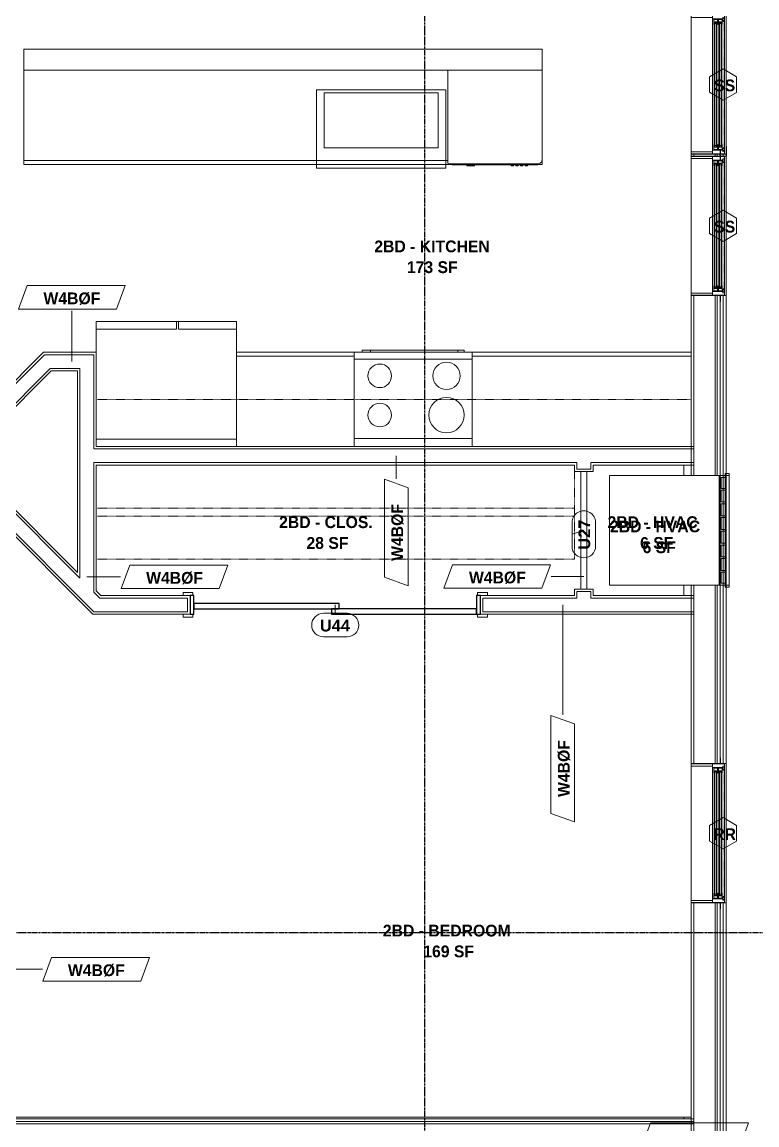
# Model space of a CAD drawing. Header units: inches. Extents: x -4058 to -1781, y 9814 to 12264.
# Drawn here: x -2275.9 to -2088.7, y 10418.3 to 10699.3 of the extents above; entities that cross this region are included whole.
import ezdxf

# ---------------------------------------------------------------- set-up
doc = ezdxf.new("R2010")
doc.units = ezdxf.units.IN
doc.header["$MEASUREMENT"] = 0
doc.linetypes.add('Dash', pattern=[0.25, 0.125, -0.125])
doc.linetypes.add('Grid Line 1_2_', pattern=[0.875, 0.5, -0.125, 0.125, -0.125])
for name, color, linetype, lineweight in [('0-1', 7, 'Continuous', 5), ('0-2', 7, 'Continuous', 9), ('A-AREA-IDEN', 2, 'Continuous', 9), ('A-DETL-GENF-HDLN-1', 7, 'Dash', 9), ('A-DETL-GENF-HDLN-2', 1, 'Continuous', 18), ('A-DOOR-3', 31, 'Continuous', 9), ('A-DOOR-4', 31, 'Continuous', 30), ('A-DOOR-FRAM-3', 31, 'Continuous', 30), ('A-DOOR-IDEN', 31, 'Continuous', 9), ('A-FLOR-1', 7, 'Continuous', 9), ('A-FLOR-2', 192, 'Continuous', 9), ('A-GENM-1', 7, 'Continuous', 9), ('A-GLAZ', 151, 'Continuous', 18), ('A-GLAZ-1', 10, 'Continuous', 30), ('A-GLAZ-2', 7, 'Continuous', 9), ('A-GLAZ-IDEN', 152, 'Continuous', 9), ('A-WALL', 113, 'Continuous', 18), ('A-WALL-1', 7, 'Continuous', 9), ('A-WALL-2', 250, 'Continuous', 18), ('A-WALL-3', 113, 'Continuous', 9), ('A-WALL-IDEN', 211, 'Continuous', 9), ('I-WALL-1', 7, 'Continuous', 9), ('P-SANR-FIXT', 6, 'Continuous', 9), ('Q-CASE', 31, 'Continuous', 9), ('Q-CASE-HDLN', 31, 'Dash', 9), ('Q-SPCQ', 91, 'Continuous', 9), ('S-GRID-1', 1, 'Grid Line 1_2_', 30)]:
    doc.layers.add(name, color=color, linetype=linetype, lineweight=lineweight)
doc.styles.add('Arial_B', font='arialbd.ttf', dxfattribs={"height": 3})
doc.styles.add('Century Gothic_B_1', font='GOTHICB.TTF', dxfattribs={"height": 3})

# ---------------------------------------------------------------- blocks, each defined once
blk = doc.blocks.new('Window-Double_Hung-Marvin-Essential - 1-WIDE _TEMP LOWER_ ESDH3066-3454273-UNIT PLANS - 1ST FLOOR')
at = {"layer": 'A-DETL-GENF-HDLN-1'}
blk.add_line((16.1, -3.97), (-16.5, -3.97), dxfattribs=at)
at = {"layer": 'A-DETL-GENF-HDLN-2'}
for p, q in [((-17.13, 4.44), (-17.75, 4.44)), ((-17.13, -0.91), (-17.13, 4.44)), ((17.12, 4.44), (17.75, 4.44)), ((17.12, 4.44), (17.12, -0.91)), ((-16.72, -0.94), (-17.75, -0.94)), ((-17.75, -4.03), (-17.75, -0.94)), ((-16.72, -3.52), (-16.72, -0.94)), ((-16.56, -1.28), (-15.34, -1.28)), ((-16.56, -1.28), (-16.56, -2.22)), ((-15.34, -2.22), (-16.56, -2.22)), ((-16.56, -2.5), (-15.34, -2.5)), ((-16.56, -2.5), (-16.56, -3.44)), ((-15.28, -1.4), (-15.94, -1.4)), ((-15.94, -1.4), (-15.94, -2.12)), ((-15.94, -2.12), (-15.28, -2.12)), ((-15.28, -2.62), (-15.94, -2.62)), ((-15.94, -2.62), (-15.94, -3.34)), ((-15.84, -1.41), (-15.84, -2.1)), ((-15.84, -2.63), (-15.84, -3.32)), ((-15.54, -1.54), (-15.54, -1.98)), ((-15.54, -2.76), (-15.54, -3.2)), ((-15.34, -1.28), (-15.28, -1.34)), ((-15.34, -2.22), (-15.28, -2.16)), ((-15.34, -2.5), (-15.28, -2.56)), ((-15.28, -1.34), (-15.28, -1.4)), ((-15.28, -2.12), (-15.28, -2.16)), ((-15.28, -2.56), (-15.28, -2.62)), ((15.34, -1.28), (15.28, -1.34)), ((15.28, -1.34), (15.28, -1.4)), ((15.28, -1.4), (15.94, -1.4)), ((15.28, -2.12), (15.28, -2.16)), ((15.94, -2.12), (15.28, -2.12)), ((15.34, -2.22), (15.28, -2.16)), ((15.34, -2.5), (15.28, -2.56)), ((15.28, -2.56), (15.28, -2.62)), ((15.28, -2.62), (15.94, -2.62)), ((16.56, -1.28), (15.34, -1.28)), ((15.34, -2.22), (16.56, -2.22)), ((16.56, -2.5), (15.34, -2.5)), ((15.54, -1.54), (15.54, -1.98)), ((15.54, -2.76), (15.54, -3.2)), ((15.84, -1.41), (15.84, -2.1)), ((15.84, -2.63), (15.84, -3.32)), ((15.94, -1.4), (15.94, -2.12)), ((15.94, -2.62), (15.94, -3.34)), ((16.56, -1.28), (16.56, -2.22)), ((16.56, -2.5), (16.56, -3.44)), ((16.72, -3.52), (16.72, -0.94)), ((16.72, -0.94), (17.75, -0.94)), ((17.75, -4.03), (17.75, -0.94)), ((-19.25, -2.98), (-19.25, -2.94)), ((-19.25, -2.94), (-17.9, -2.94)), ((-17.75, -2.98), (-19.25, -2.98)), ((-17.9, -2.94), (-17.9, -2.83)), ((-17.9, -2.83), (-17.75, -2.83)), ((-17.75, -4.03), (-17.16, -4.03)), ((-17.08, -3.62), (-17.16, -4.03)), ((-17.08, -3.62), (-16.19, -3.62)), ((-16.85, -4), (-16.85, -3.62)), ((-16.3, -4), (-16.85, -4)), ((-16.38, -3.52), (-16.72, -3.52)), ((-15.34, -3.44), (-16.56, -3.44)), ((-16.38, -3.62), (-16.38, -3.52)), ((-16.18, -3.76), (-16.3, -3.76)), ((-16.3, -3.76), (-16.3, -4)), ((-16.19, -3.62), (-16.19, -3.72)), ((-16.19, -3.72), (-16.1, -3.72)), ((-16.18, -3.97), (-16.18, -3.76)), ((-16.18, -3.97), (-16.1, -3.97)), ((-16.1, -3.72), (-16.1, -3.97)), ((-15.94, -3.34), (-15.28, -3.34)), ((-15.34, -3.44), (-15.28, -3.38)), ((-15.28, -3.34), (-15.28, -3.38)), ((15.28, -3.34), (15.28, -3.38)), ((15.94, -3.34), (15.28, -3.34)), ((15.34, -3.44), (15.28, -3.38)), ((15.34, -3.44), (16.56, -3.44)), ((16.19, -3.72), (16.1, -3.72)), ((16.1, -3.72), (16.1, -3.97)), ((16.18, -3.97), (16.1, -3.97)), ((16.18, -3.97), (16.18, -3.76)), ((16.18, -3.76), (16.3, -3.76)), ((17.08, -3.62), (16.19, -3.62)), ((16.19, -3.62), (16.19, -3.72)), ((16.3, -3.76), (16.3, -4)), ((16.3, -4), (16.85, -4)), ((16.38, -3.62), (16.38, -3.52)), ((16.38, -3.52), (16.72, -3.52)), ((16.85, -4), (16.85, -3.62)), ((17.08, -3.62), (17.16, -4.03)), ((17.75, -4.03), (17.16, -4.03)), ((17.9, -2.83), (17.75, -2.83)), ((17.75, -2.98), (19.25, -2.98)), ((17.9, -2.94), (17.9, -2.83)), ((19.25, -2.94), (17.9, -2.94)), ((19.25, -2.98), (19.25, -2.94))]:
    blk.add_line(p, q, dxfattribs=at)
at = {"layer": 'A-GLAZ'}
for p, q in [((15.84, -1.41), (-15.84, -1.41)), ((15.84, -1.54), (-15.84, -1.54)), ((15.84, -1.98), (-15.84, -1.98)), ((15.84, -2.1), (-15.84, -2.1)), ((15.84, -2.63), (-15.84, -2.63)), ((15.84, -2.76), (-15.84, -2.76)), ((15.84, -3.2), (-15.84, -3.2)), ((15.84, -3.32), (-15.84, -3.32))]:
    blk.add_line(p, q, dxfattribs=at)
at = {"layer": 'A-GLAZ-1'}
for p, q in [((-17.75, -0.91), (-17.75, 4.44)), ((17.75, 4.44), (17.75, -0.91)), ((-17.75, -4.03), (-17.75, -0.94)), ((17.75, -0.94), (17.75, -4.03))]:
    blk.add_line(p, q, dxfattribs=at)
at = {"layer": 'A-GLAZ-2'}
for p, q in [((-17.75, 4.44), (17.75, 4.44)), ((-17.75, -0.94), (17.75, -0.94)), ((17.75, -4.03), (-17.75, -4.03))]:
    blk.add_line(p, q, dxfattribs=at)
blk = doc.blocks.new('Window-Double_Hung-Marvin-Essential - 2-WIDE _TEMP ALL LOW_ ESDH3066-3454288-UNIT PLANS - 1ST FLOOR')
at = {"layer": 'A-DETL-GENF-HDLN-1'}
blk.add_line((16.1, -3.97), (-16.5, -3.97), dxfattribs=at)
at = {"layer": 'A-DETL-GENF-HDLN-2'}
for p, q in [((-17.13, 4.44), (-17.75, 4.44)), ((-17.13, -0.91), (-17.13, 4.44)), ((17.12, 4.44), (17.75, 4.44)), ((17.12, 4.44), (17.12, -0.91)), ((-16.72, -0.94), (-17.75, -0.94)), ((-17.75, -4.03), (-17.75, -0.94)), ((-16.72, -3.52), (-16.72, -0.94)), ((-16.56, -1.28), (-15.34, -1.28)), ((-16.56, -1.28), (-16.56, -2.22)), ((-15.34, -2.22), (-16.56, -2.22)), ((-16.56, -2.5), (-15.34, -2.5)), ((-16.56, -2.5), (-16.56, -3.44)), ((-15.28, -1.4), (-15.94, -1.4)), ((-15.94, -1.4), (-15.94, -2.12)), ((-15.94, -2.12), (-15.28, -2.12)), ((-15.28, -2.62), (-15.94, -2.62)), ((-15.94, -2.62), (-15.94, -3.34)), ((-15.84, -1.41), (-15.84, -2.1)), ((-15.84, -2.63), (-15.84, -3.32)), ((-15.54, -1.54), (-15.54, -1.98)), ((-15.54, -2.76), (-15.54, -3.2)), ((-15.34, -1.28), (-15.28, -1.34)), ((-15.34, -2.22), (-15.28, -2.16)), ((-15.34, -2.5), (-15.28, -2.56)), ((-15.28, -1.34), (-15.28, -1.4)), ((-15.28, -2.12), (-15.28, -2.16)), ((-15.28, -2.56), (-15.28, -2.62)), ((15.34, -1.28), (15.28, -1.34)), ((15.28, -1.34), (15.28, -1.4)), ((15.28, -1.4), (15.94, -1.4)), ((15.28, -2.12), (15.28, -2.16)), ((15.94, -2.12), (15.28, -2.12)), ((15.34, -2.22), (15.28, -2.16)), ((15.34, -2.5), (15.28, -2.56)), ((15.28, -2.56), (15.28, -2.62)), ((15.28, -2.62), (15.94, -2.62)), ((16.56, -1.28), (15.34, -1.28)), ((15.34, -2.22), (16.56, -2.22)), ((16.56, -2.5), (15.34, -2.5)), ((15.54, -1.54), (15.54, -1.98)), ((15.54, -2.76), (15.54, -3.2)), ((15.84, -1.41), (15.84, -2.1)), ((15.84, -2.63), (15.84, -3.32)), ((15.94, -1.4), (15.94, -2.12)), ((15.94, -2.62), (15.94, -3.34)), ((16.56, -1.28), (16.56, -2.22)), ((16.56, -2.5), (16.56, -3.44)), ((16.72, -3.52), (16.72, -0.94)), ((16.72, -0.94), (17.75, -0.94)), ((17.75, -4.03), (17.75, -0.94)), ((-19.25, -2.98), (-19.25, -2.94)), ((-19.25, -2.94), (-17.9, -2.94)), ((-17.75, -2.98), (-19.25, -2.98)), ((-17.9, -2.94), (-17.9, -2.83)), ((-17.9, -2.83), (-17.75, -2.83)), ((-17.75, -4.03), (-17.16, -4.03)), ((-17.08, -3.62), (-17.16, -4.03)), ((-17.08, -3.62), (-16.19, -3.62)), ((-16.85, -4), (-16.85, -3.62)), ((-16.3, -4), (-16.85, -4)), ((-16.38, -3.52), (-16.72, -3.52)), ((-15.34, -3.44), (-16.56, -3.44)), ((-16.38, -3.62), (-16.38, -3.52)), ((-16.18, -3.76), (-16.3, -3.76)), ((-16.3, -3.76), (-16.3, -4)), ((-16.19, -3.62), (-16.19, -3.72)), ((-16.19, -3.72), (-16.1, -3.72)), ((-16.18, -3.97), (-16.18, -3.76)), ((-16.18, -3.97), (-16.1, -3.97)), ((-16.1, -3.72), (-16.1, -3.97)), ((-15.94, -3.34), (-15.28, -3.34)), ((-15.34, -3.44), (-15.28, -3.38)), ((-15.28, -3.34), (-15.28, -3.38)), ((15.28, -3.34), (15.28, -3.38)), ((15.94, -3.34), (15.28, -3.34)), ((15.34, -3.44), (15.28, -3.38)), ((15.34, -3.44), (16.56, -3.44)), ((16.19, -3.72), (16.1, -3.72)), ((16.1, -3.72), (16.1, -3.97)), ((16.18, -3.97), (16.1, -3.97)), ((16.18, -3.97), (16.18, -3.76)), ((16.18, -3.76), (16.3, -3.76)), ((17.08, -3.62), (16.19, -3.62)), ((16.19, -3.62), (16.19, -3.72)), ((16.3, -3.76), (16.3, -4)), ((16.3, -4), (16.85, -4)), ((16.38, -3.62), (16.38, -3.52)), ((16.38, -3.52), (16.72, -3.52)), ((16.85, -4), (16.85, -3.62)), ((17.08, -3.62), (17.16, -4.03)), ((17.75, -4.03), (17.16, -4.03)), ((17.9, -2.83), (17.75, -2.83)), ((17.75, -2.98), (19.25, -2.98)), ((17.9, -2.94), (17.9, -2.83)), ((19.25, -2.94), (17.9, -2.94)), ((19.25, -2.98), (19.25, -2.94))]:
    blk.add_line(p, q, dxfattribs=at)
at = {"layer": 'A-GLAZ'}
for p, q in [((15.84, -1.41), (-15.84, -1.41)), ((15.84, -1.54), (-15.84, -1.54)), ((15.84, -1.98), (-15.84, -1.98)), ((15.84, -2.1), (-15.84, -2.1)), ((15.84, -2.63), (-15.84, -2.63)), ((15.84, -2.76), (-15.84, -2.76)), ((15.84, -3.2), (-15.84, -3.2)), ((15.84, -3.32), (-15.84, -3.32))]:
    blk.add_line(p, q, dxfattribs=at)
at = {"layer": 'A-GLAZ-1'}
for p, q in [((-17.75, -0.91), (-17.75, 4.44)), ((17.75, 4.44), (17.75, -0.91)), ((-17.75, -4.03), (-17.75, -0.94)), ((17.75, -0.94), (17.75, -4.03))]:
    blk.add_line(p, q, dxfattribs=at)
at = {"layer": 'A-GLAZ-2'}
for p, q in [((-17.75, 4.44), (17.75, 4.44)), ((-17.75, -0.94), (17.75, -0.94)), ((17.75, -4.03), (-17.75, -4.03)), ((17.75, -4.44), (20.21, -4.44)), ((17.75, -4.5), (17.75, -4.44)), ((20.21, -4.5), (17.75, -4.5)), ((20.21, -4.44), (20.21, -4.5))]:
    blk.add_line(p, q, dxfattribs=at)
blk = doc.blocks.new('Window-Double_Hung-Marvin-Essential - 2-WIDE _TEMP ALL LOW_ ESDH3066-3454284-UNIT PLANS - 1ST FLOOR')
at = {"layer": 'A-DETL-GENF-HDLN-1'}
blk.add_line((16.1, -3.97), (-16.5, -3.97), dxfattribs=at)
at = {"layer": 'A-DETL-GENF-HDLN-2'}
for p, q in [((-17.13, 4.44), (-17.75, 4.44)), ((-17.13, -0.91), (-17.13, 4.44)), ((17.12, 4.44), (17.75, 4.44)), ((17.12, 4.44), (17.12, -0.91)), ((-16.72, -0.94), (-17.75, -0.94)), ((-17.75, -4.03), (-17.75, -0.94)), ((-16.72, -3.52), (-16.72, -0.94)), ((-16.56, -1.28), (-15.34, -1.28)), ((-16.56, -1.28), (-16.56, -2.22)), ((-15.34, -2.22), (-16.56, -2.22)), ((-16.56, -2.5), (-15.34, -2.5)), ((-16.56, -2.5), (-16.56, -3.44)), ((-15.28, -1.4), (-15.94, -1.4)), ((-15.94, -1.4), (-15.94, -2.12)), ((-15.94, -2.12), (-15.28, -2.12)), ((-15.28, -2.62), (-15.94, -2.62)), ((-15.94, -2.62), (-15.94, -3.34)), ((-15.84, -1.41), (-15.84, -2.1)), ((-15.84, -2.63), (-15.84, -3.32)), ((-15.54, -1.54), (-15.54, -1.98)), ((-15.54, -2.76), (-15.54, -3.2)), ((-15.34, -1.28), (-15.28, -1.34)), ((-15.34, -2.22), (-15.28, -2.16)), ((-15.34, -2.5), (-15.28, -2.56)), ((-15.28, -1.34), (-15.28, -1.4)), ((-15.28, -2.12), (-15.28, -2.16)), ((-15.28, -2.56), (-15.28, -2.62)), ((15.34, -1.28), (15.28, -1.34)), ((15.28, -1.34), (15.28, -1.4)), ((15.28, -1.4), (15.94, -1.4)), ((15.28, -2.12), (15.28, -2.16)), ((15.94, -2.12), (15.28, -2.12)), ((15.34, -2.22), (15.28, -2.16)), ((15.34, -2.5), (15.28, -2.56)), ((15.28, -2.56), (15.28, -2.62)), ((15.28, -2.62), (15.94, -2.62)), ((16.56, -1.28), (15.34, -1.28)), ((15.34, -2.22), (16.56, -2.22)), ((16.56, -2.5), (15.34, -2.5)), ((15.54, -1.54), (15.54, -1.98)), ((15.54, -2.76), (15.54, -3.2)), ((15.84, -1.41), (15.84, -2.1)), ((15.84, -2.63), (15.84, -3.32)), ((15.94, -1.4), (15.94, -2.12)), ((15.94, -2.62), (15.94, -3.34)), ((16.56, -1.28), (16.56, -2.22)), ((16.56, -2.5), (16.56, -3.44)), ((16.72, -3.52), (16.72, -0.94)), ((16.72, -0.94), (17.75, -0.94)), ((17.75, -4.03), (17.75, -0.94)), ((-19.25, -2.98), (-19.25, -2.94)), ((-19.25, -2.94), (-17.9, -2.94)), ((-17.75, -2.98), (-19.25, -2.98)), ((-17.9, -2.94), (-17.9, -2.83)), ((-17.9, -2.83), (-17.75, -2.83)), ((-17.75, -4.03), (-17.16, -4.03)), ((-17.08, -3.62), (-17.16, -4.03)), ((-17.08, -3.62), (-16.19, -3.62)), ((-16.85, -4), (-16.85, -3.62)), ((-16.3, -4), (-16.85, -4)), ((-16.38, -3.52), (-16.72, -3.52)), ((-15.34, -3.44), (-16.56, -3.44)), ((-16.38, -3.62), (-16.38, -3.52)), ((-16.18, -3.76), (-16.3, -3.76)), ((-16.3, -3.76), (-16.3, -4)), ((-16.19, -3.62), (-16.19, -3.72)), ((-16.19, -3.72), (-16.1, -3.72)), ((-16.18, -3.97), (-16.18, -3.76)), ((-16.18, -3.97), (-16.1, -3.97)), ((-16.1, -3.72), (-16.1, -3.97)), ((-15.94, -3.34), (-15.28, -3.34)), ((-15.34, -3.44), (-15.28, -3.38)), ((-15.28, -3.34), (-15.28, -3.38)), ((15.28, -3.34), (15.28, -3.38)), ((15.94, -3.34), (15.28, -3.34)), ((15.34, -3.44), (15.28, -3.38)), ((15.34, -3.44), (16.56, -3.44)), ((16.19, -3.72), (16.1, -3.72)), ((16.1, -3.72), (16.1, -3.97)), ((16.18, -3.97), (16.1, -3.97)), ((16.18, -3.97), (16.18, -3.76)), ((16.18, -3.76), (16.3, -3.76)), ((17.08, -3.62), (16.19, -3.62)), ((16.19, -3.62), (16.19, -3.72)), ((16.3, -3.76), (16.3, -4)), ((16.3, -4), (16.85, -4)), ((16.38, -3.62), (16.38, -3.52)), ((16.38, -3.52), (16.72, -3.52)), ((16.85, -4), (16.85, -3.62)), ((17.08, -3.62), (17.16, -4.03)), ((17.75, -4.03), (17.16, -4.03)), ((17.9, -2.83), (17.75, -2.83)), ((17.75, -2.98), (19.25, -2.98)), ((17.9, -2.94), (17.9, -2.83)), ((19.25, -2.94), (17.9, -2.94)), ((19.25, -2.98), (19.25, -2.94))]:
    blk.add_line(p, q, dxfattribs=at)
at = {"layer": 'A-GLAZ'}
for p, q in [((15.84, -1.41), (-15.84, -1.41)), ((15.84, -1.54), (-15.84, -1.54)), ((15.84, -1.98), (-15.84, -1.98)), ((15.84, -2.1), (-15.84, -2.1)), ((15.84, -2.63), (-15.84, -2.63)), ((15.84, -2.76), (-15.84, -2.76)), ((15.84, -3.2), (-15.84, -3.2)), ((15.84, -3.32), (-15.84, -3.32))]:
    blk.add_line(p, q, dxfattribs=at)
at = {"layer": 'A-GLAZ-1'}
for p, q in [((-17.75, -0.91), (-17.75, 4.44)), ((17.75, 4.44), (17.75, -0.91)), ((-17.75, -4.03), (-17.75, -0.94)), ((17.75, -0.94), (17.75, -4.03))]:
    blk.add_line(p, q, dxfattribs=at)
at = {"layer": 'A-GLAZ-2'}
for p, q in [((-17.75, 4.44), (17.75, 4.44)), ((-17.75, -0.94), (17.75, -0.94)), ((17.75, -4.03), (-17.75, -4.03))]:
    blk.add_line(p, q, dxfattribs=at)
blk = doc.blocks.new('V-Series_EWC4_SPVU_RFA_2015 - 1ST FLOOR-2484708-UNIT PLANS - 1ST FLOOR')
at = {"layer": 'A-GENM-1'}
for p, q in [((-3126.69, 12090.69), (-3127.25, 12090.69)), ((-3127.25, 12090.69), (-3127.25, 12089.69)), ((-3098.81, 12090.69), (-3126.69, 12090.69)), ((-3126.69, 12090.69), (-3126.69, 12089.69)), ((-3126.69, 12089.69), (-3126.69, 12090.69)), ((-3098.81, 12089.69), (-3098.81, 12090.69)), ((-3098.25, 12090.69), (-3098.81, 12090.69)), ((-3098.81, 12090.69), (-3098.81, 12089.69)), ((-3098.25, 12089.69), (-3098.25, 12090.69)), ((-3127.25, 12089.69), (-3126.69, 12089.69)), ((-3126.69, 12089.69), (-3098.81, 12089.69)), ((-3126.69, 12089.69), (-3126.69, 12060.25)), ((-3126.25, 12089.69), (-3126.69, 12089.69)), ((-3126.25, 12088.69), (-3126.25, 12089.69)), ((-3123.45, 12088.69), (-3126.25, 12088.69)), ((-3122.95, 12089.69), (-3123.45, 12089.69)), ((-3123.45, 12089.69), (-3123.45, 12088.69)), ((-3122.95, 12088.69), (-3122.95, 12089.69)), ((-3119.97, 12088.69), (-3122.95, 12088.69)), ((-3119.47, 12089.69), (-3119.97, 12089.69)), ((-3119.97, 12089.69), (-3119.97, 12088.69)), ((-3119.47, 12088.69), (-3119.47, 12089.69)), ((-3116.48, 12088.69), (-3119.47, 12088.69)), ((-3115.98, 12089.69), (-3116.48, 12089.69)), ((-3116.48, 12089.69), (-3116.48, 12088.69)), ((-3115.98, 12088.69), (-3115.98, 12089.69)), ((-3113, 12088.69), (-3115.98, 12088.69)), ((-3112.5, 12089.69), (-3113, 12089.69)), ((-3113, 12089.69), (-3113, 12088.69)), ((-3112.5, 12088.69), (-3112.5, 12089.69)), ((-3109.51, 12088.69), (-3112.5, 12088.69)), ((-3109.01, 12089.69), (-3109.51, 12089.69)), ((-3109.51, 12089.69), (-3109.51, 12088.69)), ((-3109.01, 12088.69), (-3109.01, 12089.69)), ((-3106.03, 12088.69), (-3109.01, 12088.69)), ((-3105.53, 12089.69), (-3106.03, 12089.69)), ((-3106.03, 12089.69), (-3106.03, 12088.69)), ((-3105.53, 12088.69), (-3105.53, 12089.69)), ((-3102.55, 12088.69), (-3105.53, 12088.69)), ((-3102.05, 12089.69), (-3102.55, 12089.69)), ((-3102.55, 12089.69), (-3102.55, 12088.69)), ((-3102.05, 12088.69), (-3102.05, 12089.69)), ((-3099.25, 12088.69), (-3102.05, 12088.69)), ((-3098.81, 12089.69), (-3099.25, 12089.69)), ((-3099.25, 12089.69), (-3099.25, 12088.69)), ((-3098.81, 12089.69), (-3098.25, 12089.69)), ((-3098.81, 12060.25), (-3098.81, 12089.69)), ((-3126.69, 12060.25), (-3098.81, 12060.25))]:
    blk.add_line(p, q, dxfattribs=at)
blk = doc.blocks.new('CTR - 1st Phase - Shell_rvt-1-UNIT PLANS - 1ST FLOOR')
at = {"layer": 'A-FLOR-1'}
for p, q in [((-2107.32, 10583.73), (-2107.32, 10586.41)), ((-2107.32, 10553.16), (-2107.32, 10555.85)), ((-2107.32, 10419.79), (-2107.32, 10420.23))]:
    blk.add_line(p, q, dxfattribs=at)
at = {"layer": 'A-WALL-1'}
for p, q in [((-2096.57, 10701.14), (-2096.57, 10667.6)), ((-2105.45, 10665.64), (-2105.45, 10665.14)), ((-2100.07, 10665.64), (-2100.1, 10665.64)), ((-2100.1, 10665.14), (-2100.07, 10665.14)), ((-2096.57, 10665.64), (-2096.98, 10665.64)), ((-2096.98, 10665.14), (-2096.57, 10665.14)), ((-2096.57, 10665.14), (-2096.57, 10629.64)), ((-2105.45, 10629.64), (-2105.45, 10583.73)), ((-2100.07, 10629.64), (-2100.1, 10629.64)), ((-2096.57, 10629.64), (-2096.98, 10629.64)), ((-2096.57, 10510.34), (-2096.57, 10629.64)), ((-2105.45, 10583.73), (-2098.32, 10583.73)), ((-2098.32, 10583.73), (-2098.32, 10555.85)), ((-2098.32, 10555.85), (-2105.45, 10555.85)), ((-2105.45, 10555.85), (-2105.45, 10510.34)), ((-2100.1, 10510.34), (-2100.07, 10510.34)), ((-2096.98, 10510.34), (-2096.57, 10510.34)), ((-2096.57, 10510.34), (-2096.57, 10474.84)), ((-2105.45, 10474.84), (-2105.45, 10393.94)), ((-2100.07, 10474.84), (-2100.1, 10474.84)), ((-2096.57, 10474.84), (-2096.98, 10474.84)), ((-2096.57, 10393.94), (-2096.57, 10474.84))]:
    blk.add_line(p, q, dxfattribs=at)
at = {"layer": 'A-WALL-2'}
for p, q in [((-2104.82, 10665.64), (-2104.82, 10665.14)), ((-2099.32, 10665.64), (-2099.32, 10665.14)), ((-2098.82, 10665.64), (-2098.82, 10665.14)), ((-2098.07, 10665.64), (-2098.07, 10665.14)), ((-2097.32, 10665.64), (-2097.32, 10665.14)), ((-2104.82, 10629.64), (-2104.82, 10583.73)), ((-2099.32, 10629.64), (-2099.32, 10583.73)), ((-2098.82, 10629.64), (-2098.82, 10583.73)), ((-2098.07, 10629.64), (-2098.07, 10510.34)), ((-2097.32, 10629.64), (-2097.32, 10510.34)), ((-2104.82, 10555.85), (-2104.82, 10510.34)), ((-2099.32, 10555.85), (-2099.32, 10510.34)), ((-2098.82, 10555.85), (-2098.82, 10510.34)), ((-2104.82, 10474.84), (-2104.82, 10393.94)), ((-2099.32, 10474.84), (-2099.32, 10393.94)), ((-2098.82, 10474.84), (-2098.82, 10393.94)), ((-2098.07, 10474.84), (-2098.07, 10393.94)), ((-2097.32, 10474.84), (-2097.32, 10393.94))]:
    blk.add_line(p, q, dxfattribs=at)
at = {"layer": '0-2'}
for name, p, rotation in [('Window-Double_Hung-Marvin-Essential - 2-WIDE _TEMP ALL LOW_ ESDH3066-3454284-UNIT PLANS - 1ST FLOOR', (-2101.01, 10683.39), 89.99999999999882), ('Window-Double_Hung-Marvin-Essential - 2-WIDE _TEMP ALL LOW_ ESDH3066-3454288-UNIT PLANS - 1ST FLOOR', (-2101.01, 10647.39), 89.99999999999882), ('V-Series_EWC4_SPVU_RFA_2015 - 1ST FLOOR-2484708-UNIT PLANS - 1ST FLOOR', (-14186.51, 7457.04), 269.9999999999999), ('Window-Double_Hung-Marvin-Essential - 1-WIDE _TEMP LOWER_ ESDH3066-3454273-UNIT PLANS - 1ST FLOOR', (-2101.01, 10492.59), 89.99999999999882)]:
    blk.add_blockref(name, p, dxfattribs=dict(at, rotation=rotation))
blk = doc.blocks.new('CTR - 1st Phase - Common Walls_rvt-1-UNIT PLANS - 1ST FLOOR')
at = {"layer": 'A-WALL-2'}
for p, q in [((-2104.82, 10419.16), (-2436.85, 10419.16)), ((-2104.82, 10418.54), (-2436.22, 10418.54))]:
    blk.add_line(p, q, dxfattribs=at)
at = {"layer": 'I-WALL-1'}
for p, q in [((-2104.82, 10419.79), (-2437.47, 10419.79)), ((-2104.82, 10410.66), (-2104.82, 10419.79))]:
    blk.add_line(p, q, dxfattribs=at)
blk = doc.blocks.new('CTR - 1st Phase - Structure_rvt-1-UNIT PLANS - 1ST FLOOR')
at = {"layer": 'S-GRID-1'}
for p, q in [((-2173.32, 9814.03), (-2173.32, 12247.5)), ((-1781.27, 10467.19), (-4041.78, 10467.19))]:
    blk.add_line(p, q, dxfattribs=at)
blk = doc.blocks.new('083100 - Access Doors and Panels - Type 1 - ACCESS PANEL - 2-6 X 6-0-3934919-UNIT PLANS - 1ST FLOOR')
at = {"layer": 'A-DOOR-3'}
for p, q in [((15, 0.75), (-15, 0.75)), ((-15, 0.75), (-15, -0.75)), ((15, -0.75), (15, 0.75)), ((-15, -0.75), (15, -0.75))]:
    blk.add_line(p, q, dxfattribs=at)
blk = doc.blocks.new('SLIDING - FLUSH - SLIDING - FLUSH - 6-0 x 6-8-4335089-UNIT PLANS - 1ST FLOOR')
at = {"layer": 'A-DOOR-3'}
for p, q in [((-36.25, 3), (-38.75, 3)), ((-38.75, 3), (-38.75, 2.25)), ((-36.25, 2.25), (-36.25, 3)), ((36.25, 3), (36.25, 2.25)), ((38.75, 3), (36.25, 3)), ((38.75, 2.25), (38.75, 3)), ((-38.75, 2.25), (-36.25, 2.25)), ((36.25, 2.25), (38.75, 2.25)), ((-36.25, -2.5), (-38.75, -2.5)), ((-38.75, -2.5), (-38.75, -3.25)), ((-36.25, -3.25), (-36.25, -2.5)), ((38.75, -2.5), (36.25, -2.5)), ((36.25, -2.5), (36.25, -3.25)), ((38.75, -3.25), (38.75, -2.5)), ((-38.75, -3.25), (-36.25, -3.25)), ((36.25, -3.25), (38.75, -3.25))]:
    blk.add_line(p, q, dxfattribs=at)
at = {"layer": 'A-DOOR-4'}
for p, q in [((1, 2.25), (-36, 2.25)), ((-36, 2.25), (-36, 0.875)), ((-36, 0.875), (1, 0.875)), ((36, 0.875), (-1, 0.875)), ((-1, 0.875), (-1, -0.5)), ((1, 0.875), (1, 2.25)), ((36, -0.5), (36, 0.875)), ((-1, -0.5), (36, -0.5))]:
    blk.add_line(p, q, dxfattribs=at)
at = {"layer": 'A-DOOR-FRAM-3'}
for p, q in [((-36, 2.25), (-37, 2.25)), ((-37, 2.25), (-37, -2.5)), ((-36, -2.5), (-36, 2.25)), ((37, 2.25), (36, 2.25)), ((36, 2.25), (36, -2.5)), ((37, -2.5), (37, 2.25)), ((-37, -2.5), (-36, -2.5)), ((36, -2.5), (37, -2.5))]:
    blk.add_line(p, q, dxfattribs=at)
blk = doc.blocks.new('OD_CW_Closet - OD_CW_Closet-3906524-UNIT PLANS - 1ST FLOOR')
at = {"layer": 'Q-CASE-HDLN'}
for p, q in [((0.74, -24), (0.74, 0)), ((0.74, 0), (122.59, 0)), ((122.59, 0), (122.59, -24)), ((0.74, -11), (122.59, -11)), ((0.74, -13), (122.59, -13)), ((122.59, -24), (0.74, -24))]:
    blk.add_line(p, q, dxfattribs=at)
blk = doc.blocks.new('SWING - SINGLE - FLUSH - SWING - FLUSH - 2-10 x 6-8 - PRIVACY-4346066-UNIT PLANS - 1ST FLOOR')
at = {"layer": 'A-DOOR-3'}
for p, q in [((-17, 2.87), (-20, 2.87)), ((-20, 2.87), (-20, -2.38)), ((-17, -2.38), (-17, 2.87)), ((20, 2.87), (17, 2.87)), ((17, 2.87), (17, -2.38)), ((20, -2.38), (20, 2.87)), ((-20, -2.38), (-17, -2.38)), ((-17, -2.38), (-20, -2.38)), ((-20, -2.38), (-20, -2.88)), ((-17, -2.88), (-17, -2.38)), ((17, -2.38), (20, -2.38)), ((20, -2.38), (17, -2.38)), ((17, -2.38), (17, -2.88)), ((20, -2.88), (20, -2.38)), ((-20, -2.88), (-17, -2.88)), ((17, -2.88), (20, -2.88))]:
    blk.add_line(p, q, dxfattribs=at)
blk.add_arc((17, 2.37), 34.07, 93.3657, 180, dxfattribs=at)
at = {"layer": 'A-DOOR-4'}
for p, q in [((15, 2.37), (15, 36.38)), ((17, 36.38), (15, 36.38)), ((17, 2.37), (17, 36.38)), ((17, 2.37), (15, 2.37))]:
    blk.add_line(p, q, dxfattribs=at)
blk = doc.blocks.new('OD_CW_Base Cabinet - OD_CW_Base Cabinet-V77-UNIT PLANS - 1ST FLOOR')
at = {"layer": 'Q-CASE'}
for p, q in [((116.59, 22.12), (116.59, 24)), ((116.59, 24), (116.59, 22.12)), ((0.74, 1), (56.59, 1)), ((56.59, 1), (0.74, 1)), ((0.74, 0), (56.59, 0)), ((56.59, 0), (0.74, 0)), ((86.59, 1), (116.59, 1)), ((116.59, 1), (86.59, 1)), ((86.59, 0), (116.59, 0)), ((116.59, 0), (86.59, 0))]:
    blk.add_line(p, q, dxfattribs=at)
blk = doc.blocks.new('OD_CW_Upper Cabinet - OD_CW_Upper Cabinet-4366986-UNIT PLANS - 1ST FLOOR')
at = {"layer": 'Q-CASE-HDLN'}
for p, q in [((152.34, 24), (0.74, 24)), ((0.74, 24), (0.74, 12)), ((152.34, 12), (152.34, 24)), ((0.74, 12), (152.34, 12))]:
    blk.add_line(p, q, dxfattribs=at)
blk = doc.blocks.new('Refrigerator_-_Side-by-Side_6047 - 36_ X 30_-V54-UNIT PLANS - 1ST FLOOR')
at = {"layer": 'Q-SPCQ'}
for p, q in [((17.87, 14.42), (-17.88, 14.42)), ((-17.88, 14.42), (-17.88, -15.58)), ((17.87, -15.58), (17.87, 14.42)), ((-17.88, -13.58), (-3.13, -13.58)), ((-17.88, -13.58), (-17.88, -15.58)), ((-3.13, -15.58), (-3.13, -13.58)), ((-2.63, -13.58), (17.87, -13.58)), ((-2.63, -13.58), (-2.63, -15.58)), ((17.87, -15.58), (17.87, -13.58)), ((-17.88, -15.58), (17.87, -15.58)), ((-3.13, -15.58), (-17.88, -15.58)), ((17.87, -15.58), (-2.63, -15.58))]:
    blk.add_line(p, q, dxfattribs=at)
blk = doc.blocks.new('OD_CW_Base Cabinet - OD_CW_Base Cabinet-4186387-UNIT PLANS - 1ST FLOOR')
at = {"layer": 'Q-CASE'}
for p, q in [((0.74, 0), (132.74, 0)), ((0.74, -1.2), (0.74, 0)), ((132.74, 0), (132.74, -24)), ((132.74, -24), (24.74, -24))]:
    blk.add_line(p, q, dxfattribs=at)
blk = doc.blocks.new('Dishwasher_15404 - 34_ counter-V74-UNIT PLANS - 1ST FLOOR')
at = {"layer": 'Q-SPCQ'}
for p, q in [((0, 24), (0, 0)), ((22.8, 24), (0, 24)), ((23.87, 0.2), (23.87, 22.93)), ((24, 22.91), (24.12, 22.91)), ((24.12, 22.91), (24.12, 1.09)), ((24.37, 20.28), (24.12, 20.28)), ((24.12, 19.69), (24.37, 19.69)), ((24.37, 20.28), (24.37, 19.69)), ((24.37, 19.1), (24.12, 19.1)), ((24.12, 18.51), (24.37, 18.51)), ((24.37, 17.92), (24.12, 17.92)), ((24.12, 17.33), (24.37, 17.33)), ((24.37, 19.1), (24.37, 18.51)), ((24.37, 17.92), (24.37, 17.33)), ((24.37, 16.74), (24.12, 16.74)), ((24.12, 16.15), (24.37, 16.15)), ((24.37, 16.74), (24.37, 16.15)), ((24.37, 6.79), (24.12, 6.79)), ((24.37, 6.79), (24.37, 5.81)), ((24.37, 5.81), (24.37, 4.82)), ((24.12, 4.82), (24.37, 4.82)), ((24, 1.09), (24.12, 1.09)), ((0, 0), (23.68, 0))]:
    blk.add_line(p, q, dxfattribs=at)
for centre, radius, start, end in [((22.8, 22.93), 1.07, 360, 90), ((23.68, 0.2), 0.197, 270, 360)]:
    blk.add_arc(centre, radius, start, end, dxfattribs=at)
blk = doc.blocks.new('Range - 24_ x 30_-V78-UNIT PLANS - 1ST FLOOR')
at = {"layer": 'Q-SPCQ'}
for p, q in [((0, 22), (0, 24)), ((30, 24), (30, 22)), ((0, 1.75), (0, 22)), ((0, 22), (30, 22)), ((30, 22), (30, 1.75)), ((30, 1.75), (0, 1.75)), ((0, 1.75), (30, 1.75)), ((0, 1.75), (0, 0)), ((30, 0), (30, 1.75)), ((30, 0), (0, 0)), ((2, 0), (2, -0.5)), ((3.61, -0.5), (2, -0.5)), ((3.61, 0), (3.61, -0.5)), ((25.87, -0.5), (3.61, -0.5)), ((25.87, -0.5), (25.87, 0)), ((28, -0.5), (25.87, -0.5)), ((28, -0.5), (28, 0))]:
    blk.add_line(p, q, dxfattribs=at)
for centre, radius, start, end in [((6.5, 16), 4.5, 0, 180), ((23.5, 16), 3, 0, 180), ((6.5, 16), 4.5, 180, 360), ((23.5, 16), 3, 180, 360), ((6.5, 6), 3.5, 0, 180), ((23.5, 6), 3, 0, 180), ((6.5, 6), 3.5, 180, 360), ((23.5, 6), 3, 180, 360)]:
    blk.add_arc(centre, radius, start, end, dxfattribs=at)
blk = doc.blocks.new('Stainless Steel Farmhous Kitchen Sink - Stainless Steel Farmhous Kitchen Sink-2443921-UNIT PLANS - 1ST FLOOR')
at = {"layer": 'P-SANR-FIXT'}
for p, q in [((0, -2.25), (-33, -2.25)), ((-33, -2.25), (-33, -22.2)), ((0, -22.2), (0, -2.25)), ((-31, -16.96), (-31, -3)), ((-31, -3), (-2, -3)), ((-2, -3), (-2, -16.96)), ((-2, -16.96), (-31, -16.96)), ((-33, -22.2), (0, -22.2))]:
    blk.add_line(p, q, dxfattribs=at)
blk = doc.blocks.new('Wall Tag - Arch Wall-3956453-UNIT PLANS - 1ST FLOOR')
at = {"layer": 'A-WALL-IDEN'}
for p, q in [((-0.3561, 0.0937), (-0.4244, -0.0937)), ((0.4244, 0.0937), (-0.3561, 0.0937)), ((0.3561, -0.0937), (0.4244, 0.0937)), ((-0.4244, -0.0937), (0.3561, -0.0937))]:
    blk.add_line(p, q, dxfattribs=at)
blk = doc.blocks.new('Door Tag - Type Mark-2601225-UNIT PLANS - 1ST FLOOR')
at = {"layer": 'A-DOOR-IDEN'}
for p, q in [((0.09375, 0.09375), (-0.09375, 0.09375)), ((-0.09375, -0.09375), (0.09375, -0.09375))]:
    blk.add_line(p, q, dxfattribs=at)
for centre, start, end in [((-0.09375, 0), 90, 270), ((0.09375, 0), 270, 90)]:
    blk.add_arc(centre, 0.09375, start, end, dxfattribs=at)
blk = doc.blocks.new('Window Tag - ONE-4156801-UNIT PLANS - 1ST FLOOR')
at = {"layer": 'A-GLAZ-IDEN'}
for p, q in [((0, 0.125), (-0.1071, 0.0619)), ((0.107, 0.062), (0, 0.125)), ((-0.1071, 0.0619), (-0.1071, -0.0619)), ((0.107, -0.0624), (0.107, 0.062)), ((-0.1071, -0.0619), (0, -0.125)), ((0, -0.125), (0.107, -0.0624))]:
    blk.add_line(p, q, dxfattribs=at)

msp = doc.modelspace()

# ---------------------------------------------------------------- block references
at = {"layer": '0-1'}
msp.add_blockref('CTR - 1st Phase - Shell_rvt-1-UNIT PLANS - 1ST FLOOR', (0, 0), dxfattribs=at)

# ---------------------------------------------------------------- next in the draw order: linework, layer by layer
at = {"layer": 'A-DOOR-IDEN'}
for p, q in [((-2132.82, 10569.79), (-2135.82, 10568.77)), ((-2196.13, 10550.79), (-2196.13, 10548.64))]:
    msp.add_line(p, q, dxfattribs=at)
at = {"layer": 'A-FLOR-2'}
msp.add_line((-2279.22, 10420.23), (-2105.45, 10420.23), dxfattribs=at)
at = {"layer": 'A-WALL'}
for p, q in [((-2270.18, 10614.54), (-2296.64, 10588.08)), ((-2270.18, 10614.54), (-2257.68, 10614.54)), ((-2257.68, 10614.54), (-2257.68, 10590.54)), ((-2268.73, 10611.04), (-2291.69, 10588.08)), ((-2268.73, 10611.04), (-2261.18, 10611.04)), ((-2261.18, 10611.04), (-2261.18, 10557.57)), ((-2257.68, 10590.54), (-2104.82, 10590.54)), ((-2291.69, 10588.08), (-2261.18, 10557.57)), ((-2294.17, 10585.61), (-2257.6, 10549.04)), ((-2257.68, 10587.04), (-2134.57, 10587.04)), ((-2257.68, 10587.04), (-2257.68, 10554.07)), ((-2134.57, 10587.04), (-2134.57, 10585.41)), ((-2134.57, 10585.41), (-2131.07, 10585.41)), ((-2131.07, 10587.04), (-2104.82, 10587.04)), ((-2131.07, 10585.41), (-2131.07, 10587.04)), ((-2257.68, 10554.07), (-2256.15, 10552.54)), ((-2134.57, 10554.16), (-2134.57, 10552.54)), ((-2131.07, 10554.16), (-2134.57, 10554.16)), ((-2131.07, 10552.54), (-2131.07, 10554.16)), ((-2233.75, 10552.54), (-2256.15, 10552.54)), ((-2233.75, 10549.04), (-2233.75, 10552.54)), ((-2158.5, 10552.54), (-2158.5, 10549.04)), ((-2134.57, 10552.54), (-2158.5, 10552.54)), ((-2104.82, 10552.54), (-2131.07, 10552.54)), ((-2257.6, 10549.04), (-2233.75, 10549.04)), ((-2158.5, 10549.04), (-2104.82, 10549.04))]:
    msp.add_line(p, q, dxfattribs=at)
at = {"layer": 'A-WALL-3'}
for p, q in [((-2275.45, 10692.42), (-2143.45, 10692.42)), ((-2275.45, 10687.04), (-2275.45, 10692.42)), ((-2143.45, 10687.04), (-2143.45, 10692.42)), ((-2167.45, 10687.04), (-2275.45, 10687.04)), ((-2270.44, 10615.16), (-2297.53, 10588.08)), ((-2257.05, 10615.16), (-2270.44, 10615.16)), ((-2290.81, 10588.08), (-2268.47, 10610.41)), ((-2268.47, 10610.41), (-2261.8, 10610.41)), ((-2261.8, 10610.41), (-2261.8, 10559.08)), ((-2257.05, 10591.16), (-2257.05, 10593.04)), ((-2104.82, 10591.16), (-2257.05, 10591.16)), ((-2104.82, 10586.41), (-2104.82, 10591.16)), ((-2261.8, 10559.08), (-2290.81, 10588.08)), ((-2294.17, 10584.72), (-2257.86, 10548.41)), ((-2257.05, 10586.41), (-2135.2, 10586.41)), ((-2257.05, 10554.33), (-2257.05, 10586.41)), ((-2135.2, 10586.41), (-2135.2, 10584.79)), ((-2135.2, 10584.79), (-2130.45, 10584.79)), ((-2130.45, 10586.41), (-2104.82, 10586.41)), ((-2130.45, 10584.79), (-2130.45, 10586.41)), ((-2255.89, 10553.16), (-2257.05, 10554.33)), ((-2130.45, 10554.79), (-2135.2, 10554.79)), ((-2135.2, 10554.79), (-2135.2, 10553.16)), ((-2130.45, 10553.16), (-2130.45, 10554.79)), ((-2233.13, 10553.16), (-2255.89, 10553.16)), ((-2233.13, 10548.41), (-2233.13, 10553.16)), ((-2135.2, 10553.16), (-2159.13, 10553.16)), ((-2159.13, 10553.16), (-2159.13, 10548.41)), ((-2104.82, 10553.16), (-2130.45, 10553.16)), ((-2104.82, 10548.41), (-2104.82, 10553.16)), ((-2257.86, 10548.41), (-2233.13, 10548.41)), ((-2159.13, 10548.41), (-2104.82, 10548.41))]:
    msp.add_line(p, q, dxfattribs=at)
at = {"layer": 'A-WALL-IDEN'}
for p, q in [((-2263.26, 10612.79), (-2263.26, 10625.73)), ((-2180.6, 10588.79), (-2180.6, 10582.95)), ((-2259.43, 10557.93), (-2250.83, 10557.93)), ((-2132.82, 10558.03), (-2141.13, 10558.03)), ((-2138.19, 10550.79), (-2138.19, 10522.79)), ((-2281.6, 10457.94), (-2270.75, 10457.94))]:
    msp.add_line(p, q, dxfattribs=at)
at = {"layer": 'Q-CASE'}
for p, q in [((-2275.45, 10664.04), (-2275.45, 10687.04)), ((-2275.45, 10687.04), (-2167.45, 10687.04)), ((-2167.45, 10664.04), (-2275.45, 10664.04)), ((-2275.45, 10663.04), (-2275.45, 10664.04)), ((-2275.45, 10664.04), (-2167.45, 10664.04)), ((-2143.45, 10663.04), (-2275.45, 10663.04)), ((-2143.45, 10664.04), (-2143.47, 10664.04)), ((-2143.47, 10664.04), (-2143.45, 10664.04)), ((-2143.45, 10664.24), (-2143.45, 10664.04)), ((-2143.45, 10664.04), (-2143.45, 10663.04))]:
    msp.add_line(p, q, dxfattribs=at)

# ---------------------------------------------------------------- next in the draw order: block references
at = {"layer": '0-1'}
for name in ['CTR - 1st Phase - Structure_rvt-1-UNIT PLANS - 1ST FLOOR', 'CTR - 1st Phase - Common Walls_rvt-1-UNIT PLANS - 1ST FLOOR']:
    msp.add_blockref(name, (0, 0), dxfattribs=at)
at = {"layer": 'A-DOOR-3'}
for name, p, rotation in [('SWING - SINGLE - FLUSH - SWING - FLUSH - 2-10 x 6-8 - PRIVACY-4346066-UNIT PLANS - 1ST FLOOR', (-2311.9, 10570.34), 225.0000000000703), ('083100 - Access Doors and Panels - Type 1 - ACCESS PANEL - 2-6 X 6-0-3934919-UNIT PLANS - 1ST FLOOR', (-2132.82, 10569.79), 90.00000000004707), ('SLIDING - FLUSH - SLIDING - FLUSH - 6-0 x 6-8-4335089-UNIT PLANS - 1ST FLOOR', (-2196.13, 10550.66), 180)]:
    msp.add_blockref(name, p, dxfattribs=dict(at, rotation=rotation))
at = {"layer": 'A-DOOR-IDEN', "xscale": 31.99999999999999, "yscale": 31.99999999999999, "zscale": 31.99999999999999, "rotation": 89.99999999999955}
msp.add_blockref('Door Tag - Type Mark-2601225-UNIT PLANS - 1ST FLOOR', (-2132.82, 10568.77), dxfattribs=at)
at = {"layer": 'A-DOOR-IDEN', "xscale": 31.99999999999999, "yscale": 31.99999999999999, "zscale": 31.99999999999999}
msp.add_blockref('Door Tag - Type Mark-2601225-UNIT PLANS - 1ST FLOOR', (-2196.13, 10545.64), dxfattribs=at)
at = {"layer": 'A-GLAZ-IDEN', "xscale": 31.99999999999999, "yscale": 31.99999999999999, "zscale": 31.99999999999999}
for p in [(-2097.35, 10683.39), (-2097.35, 10647.39), (-2097.35, 10492.59)]:
    msp.add_blockref('Window Tag - ONE-4156801-UNIT PLANS - 1ST FLOOR', p, dxfattribs=at)
at = {"layer": 'A-WALL-IDEN', "xscale": 31.99999999999999, "yscale": 31.99999999999999, "zscale": 31.99999999999999}
for p in [(-2263.26, 10629.15), (-2237.09, 10557.93), (-2154.87, 10558.03), (-2257.02, 10457.94), (-2104.43, 10415.79)]:
    msp.add_blockref('Wall Tag - Arch Wall-3956453-UNIT PLANS - 1ST FLOOR', p, dxfattribs=at)
at = {"layer": 'A-WALL-IDEN', "xscale": 31.99999999999999, "yscale": 31.99999999999999, "zscale": 31.99999999999999, "rotation": 89.99999999999955}
for p in [(-2180.6, 10569.21), (-2138.19, 10509.06)]:
    msp.add_blockref('Wall Tag - Arch Wall-3956453-UNIT PLANS - 1ST FLOOR', p, dxfattribs=at)
at = {"layer": 'P-SANR-FIXT'}
msp.add_blockref('Stainless Steel Farmhous Kitchen Sink - Stainless Steel Farmhous Kitchen Sink-2443921-UNIT PLANS - 1ST FLOOR', (-2167.95, 10684.25), dxfattribs=at)
at = {"layer": 'Q-CASE', "rotation": 180}
for name, p in [('OD_CW_Base Cabinet - OD_CW_Base Cabinet-4186387-UNIT PLANS - 1ST FLOOR', (-2142.71, 10663.04)), ('OD_CW_Base Cabinet - OD_CW_Base Cabinet-V77-UNIT PLANS - 1ST FLOOR', (-2104.71, 10615.16)), ('OD_CW_Upper Cabinet - OD_CW_Upper Cabinet-4366986-UNIT PLANS - 1ST FLOOR', (-2104.71, 10615.16)), ('OD_CW_Closet - OD_CW_Closet-3906524-UNIT PLANS - 1ST FLOOR', (-2134.46, 10562.41))]:
    msp.add_blockref(name, p, dxfattribs=at)
at = {"layer": 'Q-SPCQ'}
for name, p, rotation in [('Dishwasher_15404 - 34_ counter-V74-UNIT PLANS - 1ST FLOOR', (-2167.45, 10687.04), 269.9999999999966), ('Refrigerator_-_Side-by-Side_6047 - 36_ X 30_-V54-UNIT PLANS - 1ST FLOOR', (-2239.18, 10607.46), 180), ('Range - 24_ x 30_-V78-UNIT PLANS - 1ST FLOOR', (-2161.3, 10615.16), 180)]:
    msp.add_blockref(name, p, dxfattribs=dict(at, rotation=rotation))

# ---------------------------------------------------------------- next in the draw order: texts
at = {"layer": 'A-AREA-IDEN', "char_height": 3, "attachment_point": 1, "style": 'Century Gothic_B_1'}
for s, insert, width in [('2BD - KITCHEN', (-2186.19, 10643.64), 35.451), ('173 SF', (-2177.89, 10638.35), 15.352), ('2BD - CLOS.', (-2210.44, 10573.37), 29.29), ('2BD - HVAC', (-2126.77, 10573.37), 29.593), ('2BD - HVAC', (-2126.15, 10572.28), 29.593), ('28 SF', (-2203.48, 10568.07), 12.423), ('6 SF', (-2118.48, 10568.07), 9.494), ('6 SF', (-2117.86, 10566.98), 9.494), ('2BD - BEDROOM', (-2184.01, 10469.29), 40.299), ('169 SF', (-2173.72, 10463.99), 15.352)]:
    msp.add_mtext(s, dxfattribs=dict(at, insert=insert, width=width))
at = {"layer": 'A-DOOR-IDEN', "insert": (-2134.2, 10564.84), "char_height": 3, "width": 9.393, "attachment_point": 1, "rotation": 90, "style": 'Arial_B'}
msp.add_mtext('U27', dxfattribs=at)
at = {"layer": 'A-DOOR-IDEN', "insert": (-2200.06, 10547.02), "char_height": 3, "width": 9.393, "attachment_point": 1, "style": 'Arial_B'}
msp.add_mtext('U44', dxfattribs=at)
at = {"layer": 'A-GLAZ-IDEN', "char_height": 3, "attachment_point": 1, "style": 'Century Gothic_B_1'}
for s, insert, width in [('SS', (-2099.61, 10684.67), 5.454), ('SS', (-2099.61, 10648.67), 5.454), ('RR', (-2099.86, 10493.87), 6.06)]:
    msp.add_mtext(s, dxfattribs=dict(at, insert=insert, width=width))
at = {"layer": 'A-WALL-IDEN', "char_height": 3, "width": 17.372, "attachment_point": 1, "style": 'Century Gothic_B_1'}
for insert in [(-2270.47, 10630.4), (-2244.31, 10559.18), (-2162.08, 10559.27), (-2264.24, 10459.19)]:
    msp.add_mtext('W4BØF', dxfattribs=dict(at, insert=insert))
at = {"layer": 'A-WALL-IDEN', "char_height": 3, "width": 17.372, "attachment_point": 1, "rotation": 90, "style": 'Century Gothic_B_1'}
for insert in [(-2181.85, 10562), (-2139.43, 10501.85)]:
    msp.add_mtext('W4BØF', dxfattribs=dict(at, insert=insert))

doc.saveas('drawing.dxf')
